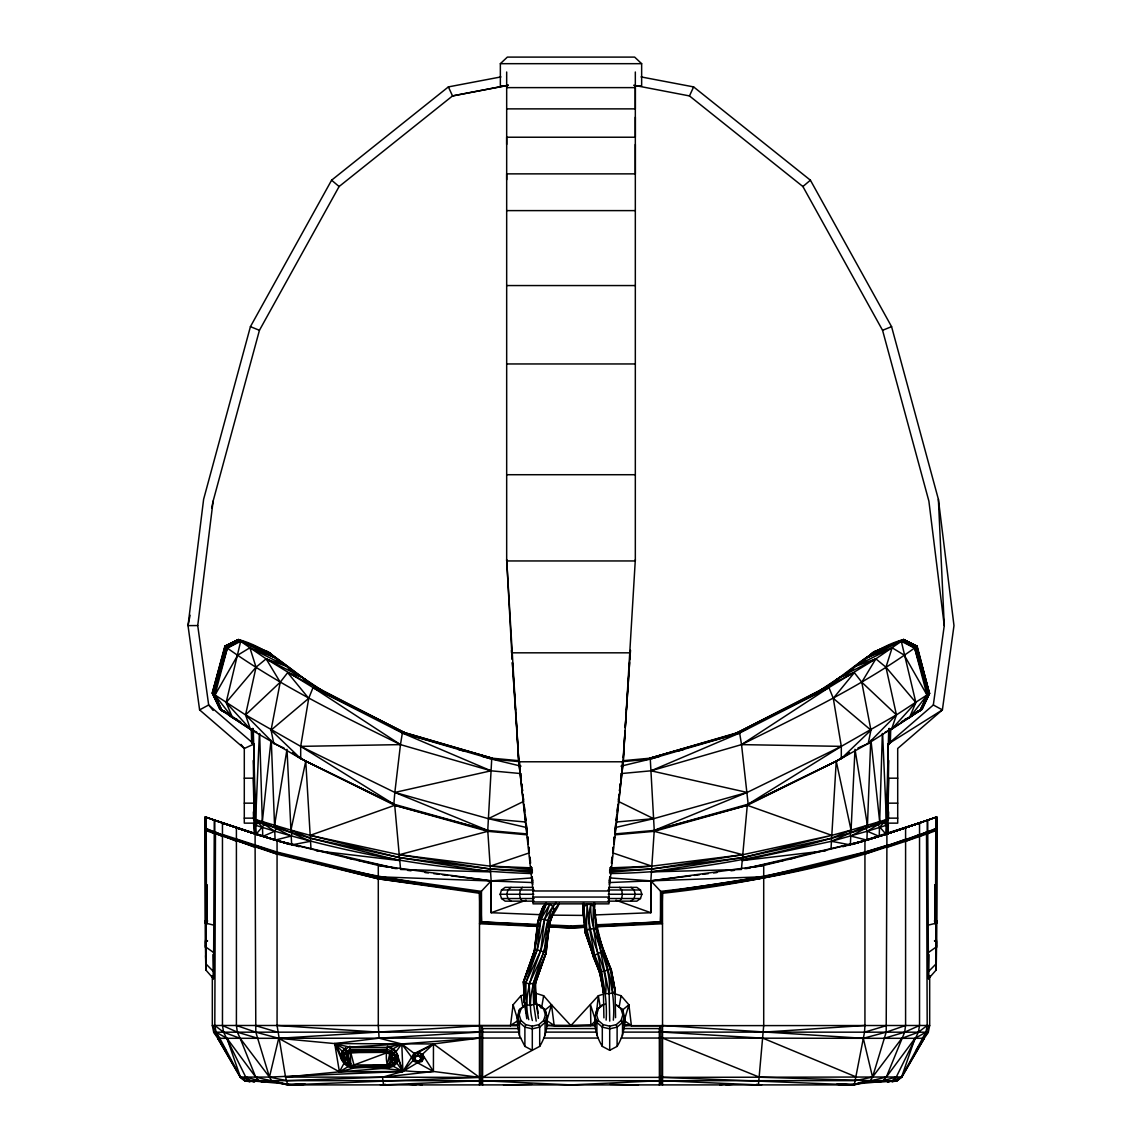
<?xml version="1.0" encoding="UTF-8"?>
<svg xmlns="http://www.w3.org/2000/svg" width="1142" height="1142" viewBox="0 0 1142 1142"><rect width="100%" height="100%" fill="white"/><g stroke="black" fill="none" stroke-linecap="round" stroke-linejoin="round"><path stroke-width="1.5" d="M205.189 923.307L205.189 816.915L212.826 819.699M205.189 816.915L205.817 958.523M207.173 885.364L205.945 886.463L205.945 922.151L207.173 923.25L206.431 924.292L206.431 884.322L207.173 885.364L207.173 923.25M253.938 744.056L244.302 748.481L199.607 709.896L188.016 625.616L203.619 499.282L250.426 326.655L331.594 180.193L448.378 86.906L452.532 95.928L508.29 85.25L452.532 95.928L339.103 186.531L259.434 330.309L213.111 501.152L197.737 625.559L208.672 704.985L253.938 744.056L253.938 823.139L244.288 823.139L244.302 748.481L240.962 744.398M531.972 877.941L491.16 880.853L479.512 893.258L479.44 1084.9L481.025 1083.572L481.096 1025.702L278.705 1038.306L217.737 1038.306L213.682 1032.168L212.326 1025.487L212.326 975.568M206.302 828.55L207.658 830.205C295.321 862.938 387.966 879.825 480.411 892.316L480.382 922.85L479.512 923.75L537.568 926.419M225.659 1049.798L217.737 1038.306L240.148 1077.077L244.531 1080.646L479.44 1080.717L482.595 1084.9L482.681 1028.571L481.096 1025.702L517.597 1025.702L519.482 1035.594L524.892 1046.386L532.3 1050.297L539.695 1046.386C546.247 1035.623 549.587 1021.776 545.105 1009.628L539.695 1004.931L535.584 1004.189M518.354 760.643L492.031 758.202L491.717 759.087L487.748 830.42L491.16 880.853L491.16 912.715L540.837 914.699M506.677 179.679L506.677 137.226L635.323 137.226L635.323 72.003M635.323 117.226L635.323 173.869L506.677 173.869L506.677 560.95L635.323 560.95L635.323 144.42M623.646 760.643L649.969 758.202L650.283 759.087L654.252 830.42L650.84 880.853L650.84 912.715L594.068 914.985M936.597 940.237L935.284 940.894L936.611 941.55L936.183 969.986L928.46 978.78L927.761 833.617L935.698 828.55M610.028 877.941L650.84 880.853L662.488 893.258C752.492 883.622 841.226 863.352 926.519 833.032L927.761 831.562L927.761 820.199L935.783 817.301L935.569 923.307L927.747 925.263M520.681 1038.049L482.666 1038.049L481.082 1036.722L479.512 1038.049L433.46 1043.945L433.418 1071.453L479.44 1077.363L481.025 1076.035L482.609 1077.363L659.391 1077.363L660.975 1076.035L660.904 1025.702L662.488 1025.487L863.295 1038.306L924.263 1038.306L928.318 1032.168L929.674 1025.487L929.674 975.568M597.394 926.733L662.488 923.75L660.49 921.922L660.533 891.388C754.234 880.867 847.293 862.253 935.569 828.735L926.519 833.032L927.19 1025.487L925.934 1032.197L901.609 1076.992L897.412 1080.618C877.527 1081.26 857.77 1084.757 837.857 1084.358M537.24 926.048L480.382 922.85L479.512 893.258L378.288 878.826L277.063 854.116L206.331 830.748L207.644 830.205L214.239 833.617L213.54 978.78L205.817 969.986L206.217 918.682M936.683 947.389L936.697 920.766L935.384 920.994L936.711 921.237M302.345 1084.358L289.868 1084.9L271.553 1080.675L269.455 1077.077L255.808 1032.168L255.109 847.407L237.35 840.598L236.408 841.297L236.408 1025.487L255.808 1032.168L278.705 1038.306L334.706 1043.588C338.232 1045.558 344.213 1069.926 350.694 1063.93L349.952 1046.243L342.372 1051.468L340.916 1055.765C341.001 1062.417 346.982 1067.242 353.163 1068.255C380.4 1065.029 406.252 1073.78 433.418 1071.453L422.426 1054.28L418.115 1052.51L413.704 1053.838L402.898 1071.453L382.499 1077.22L286.656 1080.646L269.455 1077.077L240.148 1077.077L244.588 1080.618C264.459 1081.26 284.23 1084.757 304.143 1084.358M605.26 1004.246L602.305 1004.931L596.895 1009.628C592.527 1021.747 595.71 1035.637 602.305 1046.386L609.7 1050.297L617.108 1046.386C623.703 1035.637 626.887 1021.747 622.518 1009.628L616.266 1004.946L622.518 1009.628L623.503 1015.923M206.145 934.399L205.817 949.173L205.631 945.291M206.045 955.611L206.217 940.237L207.544 940.894L206.231 941.55M929.017 954.598L928.46 978.78M611.227 873.53C704.871 872.074 796.702 850.69 885.45 821.954L887.748 819.157L888.704 760.472M888.961 744.47L889.218 728.468M536.198 1021.105L533.699 1004.446L535.198 983.919L545.733 953.67L545.805 950.13M888.176 833.574L888.319 824.624L885.45 821.954C893.244 829.192 881.781 820.441 888.091 819.042M888.533 818.9L885.807 821.84L888.447 818.928L888.619 811.891M890.317 743.142L890.731 728.981M526.805 1018.764L524.349 1002.419L523.536 981.535L534.727 949.973L540.88 919.196L546.004 904.35L549.759 904.307L552.899 906.42L554.227 909.903L548.931 925.705L549.402 922.336M538.424 1018.364C536.654 1003.618 532.714 987.916 537.939 973.469M888.362 760.586L886.863 819.442L851.061 830.106L831.205 838.299L742.414 857.642L651.454 871.903L741.415 869.476L742.229 860.583L831.462 841.297L867.235 831.233L879.226 836.387L885.992 834.274L886.221 825.309L884.579 822.24L888.447 818.928M888.676 730.609L886.363 819.585L879.497 827.45L867.235 831.233L866.892 840.127L852.003 844.423L929.674 819.513M888.776 744.527L889.19 728.482M882.352 733.564L879.668 821.669L877.641 824.51L885.992 834.274L887.377 833.831L888.319 824.624M887.748 819.157L888.747 778.744M889.632 743.599L889.989 729.538M890.189 734.577L890.317 729.295M593.811 903.136C589.5 942.835 608.786 980.421 606.131 1020.106M916.341 1049.798L924.263 1038.306L901.852 1077.077C888.933 1086.699 868.919 1076.692 854.287 1084.9L662.56 1077.363L660.975 1076.035L660.975 1079.39L662.56 1080.717L758.431 1084.9L763.712 1025.487L763.712 865.422L864.937 840.712L905.592 827.893L905.592 839.242L904.65 840.598C826.765 869.647 743.899 883.123 661.589 892.316L660.49 921.922L595.567 925.577M842.796 846.722L886.891 833.988L886.891 847.407L905.592 841.297L918.368 835.901L919.538 834.474L919.538 823.111L879.226 836.387L879.497 827.45L887.605 824.852M205.403 817.001L277.063 840.712L277.063 1025.487L285.543 1077.077L339.417 1071.824L402.898 1071.453L417.458 1062.745L417.515 1060.961L413.989 1059.533L412.705 1056.478L414.418 1053.566L415.802 1056.593L414.803 1058.291L415.56 1060.104L413.989 1059.533L402.898 1071.453L269.455 1077.077L240.177 1038.349L237.35 1032.182L236.408 1025.487M870.661 742.057L867.449 825.366L865.793 828.25L850.776 836.044L850.347 844.894M259.391 733.564L255.637 819.585L262.503 827.45C349.423 854.159 439.87 870.489 530.773 873.53M206.031 953.713L205.817 960.636L205.574 955.611M536.94 936.711C536.654 924.906 538.681 912.073 546.147 902.594M936.369 945.291L936.183 949.173L935.855 934.399M415.802 1056.593L417.972 1055.965L418.115 1052.51L422.426 1054.28L423.982 1057.977L421.912 1061.475L417.458 1062.745L413.204 1061.032L411.648 1057.335L401.784 1043.959L379.101 1038.178L334.706 1043.588L339.417 1071.824L388.437 1068.013L393.305 1066.285L396.388 1063.616L398.272 1059.533L398.13 1055.879L395.218 1050.569L393.148 1048.898M512.144 659.12L506.677 559.694L518.782 761.785L533.043 890.974L608.957 890.974L623.218 761.785L635.323 559.694M535.541 993.226L543.649 995.738L551.5 1004.789L554.198 1025.702L547.075 1024.916L547.089 1016.037L545.419 1014.795L543.663 1009.114L538.867 1004.946L541.122 1008.072M517.897 1022.019L517.597 1025.702L517.497 1016.037L519.482 1009.628L525.734 1004.946L519.482 1009.628L518.625 1015.895M595.524 1022.061L595.011 1025.702L546.989 1025.702L547.089 1016.037L545.105 1022.433L545.105 1035.594M831.033 848.378L836.244 761.257L843.453 756.661M340.916 1055.765L343.328 1050.155C343.471 1057.121 344.641 1066.086 353.606 1066.885L387.766 1066.642L393.819 1063.345L395.175 1057.506L393.462 1054.337L387.038 1050.968L350.266 1050.711L346.668 1052.096L343.842 1057.078L350.694 1063.93L345.598 1047.913L342.372 1051.468L334.706 1043.588L433.46 1043.945L479.44 1077.363L287.713 1084.9L274.237 1081.831L258.763 1080.632L245.716 1077.02L223.589 1032.182L222.462 1025.487L222.462 836.515L223.632 835.901L236.408 841.297M244.588 1080.618L240.391 1076.992L219.849 1038.392L213.682 1032.168L216.066 1032.197L227.015 1038.363L255.665 1077.049L287.713 1084.9L854.287 1084.9L864.523 1032.168L864.937 1025.487L864.937 840.712L744.841 868.677M524.349 1002.419L525.634 983.076L537.211 949.759L544.577 919.31L549.759 904.307L540.88 919.196L537.211 949.759L523.464 982.206L524.349 1002.419L526.519 1004.646L530.088 1005.431L533.699 1004.446L535.983 1002.091L535.284 983.248L546.104 952.742L549.559 923.35L554.227 909.903L559.309 903.322C556.482 911.016 549.916 916.997 548.931 925.705M614.981 833.546L623.218 761.785L625.002 731.094M625.231 727.582L626.173 713.522M626.416 710.01L629.599 662.574M629.842 659.062L630.427 650.269L625.302 727.297M623.218 757.446L625.059 730.851M269.455 1077.077L278.705 1038.306L339.417 1071.824L348.11 1066.657L348.681 1064.216L349.081 1065.672L353.478 1067.056L387.766 1066.642L390.221 1063.73L391.606 1055.408L394.304 1053.224L395.218 1050.569L397.23 1054.337L397.373 1057.649C387.195 1078.005 384.454 1059.091 387.509 1046.486L392.106 1048.071L390.921 1052.296L350.794 1052.624L346.968 1054.765L346.483 1059.391L344.327 1059.976L342.571 1057.663L341.986 1054.109L344.327 1059.976M548.403 930.773L546.104 952.742L535.198 983.919L535.983 1002.091M886.891 847.407L886.192 1032.168L872.545 1077.077L870.375 1080.646L852.132 1084.9L839.656 1084.358M271.025 740.273L262.332 821.669L264.359 824.51L274.765 831.233L275.108 840.127L289.997 844.423L236.408 827.893L236.408 839.242L237.35 840.598L206.431 828.735L215.481 833.032L214.81 1025.487L216.066 1032.197L219.849 1038.392M346.483 1059.391L346.968 1054.765L344.113 1052.738L350.08 1049.241L387.238 1049.484C397.316 1051.625 399.4 1063.473 402.898 1071.453L393.305 1066.285L392.805 1063.873L391.535 1065.3L390.221 1063.73L389.693 1053.866L386.624 1052.838L353.977 1064.986L349.552 1065.6L345.655 1063.131L344.998 1061.475L339.417 1071.824L353.163 1068.255L353.406 1065.714L353.478 1067.056L387.995 1066.828L388.309 1065.472L388.437 1068.013M421.912 1061.475L421.227 1059.904L419.799 1060.318L420.813 1058.605L420.056 1056.807L421.641 1053.938L422.925 1056.992L421.227 1059.904L417.572 1061.475L414.774 1060.347L412.705 1056.478L411.648 1057.335M595.867 926.547L661.618 922.85L662.488 893.258L662.56 1080.717L659.405 1084.9L659.319 1028.571L660.904 1025.702L624.403 1025.702L624.503 1016.037L622.833 1014.795L621.077 1009.114M596.338 1013.996L598.351 995.738L603.219 994.225M609.343 882.538L609.928 877.256M610.328 873.73L611.113 866.678M611.498 863.152L612.083 857.87M612.669 852.589L613.254 847.307M613.839 842.011L614.425 836.729L613.911 840.169M615.01 831.447L615.795 824.396M616.78 815.588L616.195 820.87L616.68 815.531M617.165 812.062L617.95 805.01L617.28 810.249M618.336 801.498L619.121 794.447M622.633 762.728L621.862 769.779L622.633 762.728M609.357 880.653L609.757 877.142M610.342 871.86L610.941 866.578M611.527 861.296L611.926 857.785M612.726 850.733L613.126 847.221M614.896 831.376L615.695 824.338M618.464 799.686L619.064 794.418M545.733 953.67L546.133 950.173M546.533 946.675L548.331 930.958M609.157 884.308L609.956 877.313M610.37 873.801L611.17 866.807M611.57 863.309L612.369 856.3M612.769 852.803L613.382 847.55M613.782 844.052L614.582 837.043M534.356 950.915L537.582 922.95L543.078 906.534L546.004 904.35L538.196 920.58L534.356 950.915L530.102 966.118M596.338 1014.353L596.895 1009.628L603.133 1004.946L602.305 1004.931M532.358 1020.548C523.607 986.717 547.746 956.596 549.559 923.35L547.889 920.895L544.577 919.31L540.88 919.196L538.196 920.58L534.727 949.973L523.536 981.535L524.421 999.593M535.284 983.248L529.231 983.819L523.464 982.206L534.727 949.973L537.211 949.759L546.104 952.742L532.886 984.133L533.699 1004.446M524.178 994.725L520.938 995.738L513.086 1004.789L510.488 1025.702L511.388 1024.874L517.726 1024.874L517.497 1016.037L519.167 1014.795L520.923 1009.114M528.76 1019.678C522.379 995.838 533.086 972.413 540.837 950.315C545.919 934.584 546.104 916.169 555.983 902.437M938.381 499.282L953.984 625.616L942.393 709.896L897.698 748.481L897.712 823.139L888.062 823.139L888.062 744.056L933.328 704.985L944.263 625.559L938.381 499.282L891.574 326.655L810.406 180.193L693.622 86.906L641.062 76.914M919.538 834.474L904.65 840.598L905.592 841.297L905.592 1025.487L904.65 1032.182L886.335 1077.049L883.237 1080.632L879.269 1081.831M541.708 1007.144L543.649 995.738M619.121 1007.144L621.062 995.738L614.567 993.726M879.226 836.387L927.19 820.399L927.19 831.761L918.368 835.901L919.538 836.515L919.538 1025.487L918.411 1032.182L896.284 1077.02L892.502 1080.632L887.548 1081.831M353.478 1067.056L353.977 1064.986L350.794 1052.624L387.038 1050.968M392.134 1065.343L394.689 1063.145L395.275 1060.176L397.373 1057.649M190.1 615.252L188.016 625.616L197.737 625.559M211.713 508.062L213.111 501.152M615.281 834.802L654.238 831.333L747.282 805.296L836.244 761.257L868.234 743.499L870.932 730.152L861.782 682.202L854.33 672.652L840.069 677.135L814.96 693.765M353.977 1064.986L387.281 1064.772L391.877 1062.303L392.948 1057.906L389.693 1053.866L387.281 1064.772L353.606 1066.885M331.937 695.978C298.876 680.018 274.808 649.284 238.592 639.591L225.202 646.286L212.569 693.451L219.978 709.31L212.241 693.18L224.846 646.158L238.35 639.506L268.156 651.854L301.931 677.135L327.04 693.765M526.719 834.802L487.762 831.333L394.718 805.296L300.703 758.616L250.441 729.295L220.32 709.582L212.912 693.736L225.488 646.715L238.992 640.048L269.569 652.996L273.752 657.035M520.552 773.548L490.989 770.807L400.471 744.613L313.051 687.57L266.129 658.848L239.763 640.705L226.273 647.386L213.725 694.422L221.148 710.253L226.002 712.465M225.202 646.286L212.241 693.18L245.559 714.892L300.689 746.368L394.832 792.434L487.748 830.42L526.719 833.888M543.078 906.534L537.582 922.95M659.405 1084.9L660.975 1079.39L659.405 1080.717L571 1084.9L482.595 1080.717L481.025 1079.39L479.44 1080.717L383.569 1084.9L382.499 1077.22L433.418 1071.453L417.458 1062.745M212.912 693.736L226.273 647.386L224.846 646.158L238.592 639.591L225.16 646.429M571 1025.702L554.341 1025.53L546.818 1020.634L551.5 1004.789L571 1025.702L595.353 1024.916L594.911 1016.037L596.581 1014.795L598.337 1009.114M519.167 1014.795L520.923 1020.477L525.734 1024.645L532.3 1026.173L538.867 1024.645L543.663 1020.477L545.419 1014.795M596.581 1014.795L598.337 1020.477L603.133 1024.645L609.7 1026.173L616.266 1024.645L621.077 1020.477L622.833 1014.795M534.328 901.152L505.149 901.152L501.524 898.526L500.139 894.257L501.524 889.989L505.149 887.363L533.029 887.363M607.672 901.152L636.851 901.152L640.476 898.526L641.861 894.257L640.476 889.989L636.851 887.363L608.971 887.363M603.918 1017.865L603.39 990.499L599.607 972.77L585.047 932.2L582.877 910.06L583.905 903.265M594.368 912.173L594.911 903.365M525.734 1024.645L524.892 1027.129L524.892 1046.386M603.133 1024.645L602.305 1027.129L602.305 1046.386M350.694 1063.93L346.397 1063.259L343.414 1059.59L342.885 1056.35L344.113 1052.738M892.502 1080.632L901.609 1076.992L914.985 1038.363L925.934 1032.197L928.318 1032.168L922.151 1038.392M344.955 1053.795L346.097 1050.768M916.798 646.286L929.431 693.451L916.798 646.286L903.408 639.591L873.53 652.111L868.206 657.278L873.844 651.854L903.65 639.506L917.154 646.158L929.431 693.451L922.022 709.31L914.542 713.179M393.747 1063.059L395.632 1061.432L402.898 1071.453L397.23 1054.337L396.174 1056.678L392.948 1057.906L391.877 1062.303L393.819 1063.345M922.022 709.31L929.759 693.18L896.441 714.892L841.311 746.368L747.168 792.434L654.252 830.42L615.281 833.888M944.263 625.559L928.889 501.152L882.566 330.309L802.897 186.531L689.468 95.928L693.622 86.906M394.689 1063.145L396.288 1059.676L396.174 1056.678L393.462 1054.337M857.942 748.039L868.234 743.499L919.767 710.924L927.061 695.15L914.642 648.071L902.237 640.705L875.871 658.848L828.949 687.57L741.529 744.613L651.011 770.807L621.448 773.548M913.586 713.793L921.68 709.582L929.088 693.736L916.512 646.715L903.008 640.048L872.431 652.996L868.248 657.035M491.974 759.144L492.416 758.274L398.729 730.894M342.571 1057.663L341.558 1059.648L334.706 1043.588L349.638 1047.143L387.609 1047.4L401.784 1043.959L479.512 1038.049L278.705 1038.306M919.767 710.924L928.275 694.422L915.727 647.386L902.237 640.705L903.65 639.506L916.84 646.429L903.408 639.591C867.192 649.284 843.124 680.018 810.063 695.978M271.339 742.057L274.551 825.366L276.207 828.25L274.765 831.233L262.774 836.387L256.008 834.274L255.779 825.309L257.421 822.24L253.553 818.928L253.381 811.891M554.227 909.903L547.889 920.895L544.234 951.457L529.231 983.819L530.088 1005.431M662.56 1077.363L901.609 1076.992L924.263 1038.306M552.899 906.42L544.577 919.31L540.837 950.315L525.634 983.076L526.519 1004.646M345.598 1047.913L344.913 1048.97L334.706 1043.588M255.137 819.442L257.878 822.397L255.837 821.726L253.681 824.624L255.779 825.309L257.878 822.397L310.795 838.299L399.771 860.583L400.585 869.476L490.546 871.903L399.586 857.642L310.795 838.299L290.939 830.106L255.137 819.442L253.638 760.586M936.055 893.187L934.827 892.487L935.569 891.845L935.569 924.292L934.827 923.25L934.827 885.364L935.569 884.322L934.827 887.234L936.055 888.233M254.623 833.831L253.61 824.61L256.193 821.84L254.395 824.852L254.623 833.831L255.508 834.117L255.28 825.138L257.421 822.24M520.923 1020.477L519.482 1022.433L519.482 1035.594M598.337 1020.477L596.895 1022.433L596.895 1035.594M914.985 1038.363L886.335 1077.049L854.287 1084.9L836.529 1084.315M414.418 1053.566L401.784 1043.959L395.946 1051.825L387.509 1046.486M660.975 1079.39L660.975 1083.572L662.56 1084.9L662.56 1080.717L855.344 1080.646L872.545 1077.077L901.823 1038.349L918.411 1032.182L927.19 1025.487M553.299 911.744L555.269 909.189M255.109 847.407L255.109 833.988L299.204 846.722M522.422 887.363L520.367 889.989L519.581 894.257L520.367 898.526L522.422 901.152M619.578 901.152L621.633 898.526L622.419 894.257L621.633 889.989L619.578 887.363M206.431 922.308L207.173 921.38L205.945 920.381M887.777 819.828L886.278 821.698L887.962 824.738M935.569 829.763L936.811 830.334L935.569 829.763L936.683 828.178M927.19 831.761L919.538 836.515L905.592 841.297M835.487 681.289L837.857 678.662L835.344 680.803M886.863 819.442L884.122 822.397L886.221 825.309M864.366 660.333L867.834 656.636L870.975 655.394M554.341 1025.53L571 1025.487L598.351 995.738L600.292 1007.144M850.276 671.353C863.809 656.122 882.452 647.857 901.323 641.304L914.642 648.071L928.275 694.422L920.852 710.253L915.998 712.465M850.662 671.068L855.372 666.157M571 1025.487L590.857 1025.53L595.61 1020.634L594.911 1016.037L596.895 1022.433L602.305 1027.129L609.7 1028.842L617.108 1027.129L622.518 1022.433L624.503 1016.037L624.488 1024.916L630.47 1024.874L631.155 1025.702L929.674 1025.487L925.934 1032.197L662.488 1032.111L660.904 1030.783L659.319 1032.111L622.975 1032.111M928.146 971.97L935.912 964.048L935.783 918.682M868.234 743.499L896.441 714.892L885.964 667.199L892.116 647.771L904.236 655.137L927.061 695.15L909.417 717.761L904.664 719.931M863.552 660.533L865.993 658.077L901.323 641.304L915.855 702.516L909.417 717.761L904.664 719.503M864.151 660.319L867.834 656.636M868.834 656.764L873.916 651.797L880.768 649.869M868.148 657.007L871.988 653.352M507.419 85.85L500.353 85.85L500.353 63.681L507.348 57.1L634.652 57.1L641.647 63.681L641.647 85.85L634.581 85.85M422.426 1054.28L433.46 1043.945L413.704 1053.838M859.483 664.159L865.993 658.077L892.116 647.771L854.987 666.443L834.945 681.788M849.919 671.096L854.987 666.443L875.871 658.848L885.964 667.199L915.855 702.516L891.559 729.295L885.178 732.122M927.761 831.562L925.891 833.26L927.19 833.817L935.669 830.748L934.356 830.205L926.519 833.032L927.761 833.617M934.827 923.25L936.055 922.151L936.055 886.463L934.827 885.364M825.709 850.761L742.229 860.583L747.282 805.296L748.167 804.182L741.529 744.613C801.57 714.678 862.71 685.757 917.154 646.158M205.317 828.178L206.431 829.763L205.189 830.334L206.431 829.763M206.431 916.769L207.173 916.112L205.945 915.427M511.002 887.363L507.933 889.989L506.762 894.257L507.933 898.526L511.002 901.152M630.998 901.152L634.067 898.526L635.237 894.257L634.067 889.989L630.998 887.363M802.897 186.531L810.406 180.193M294.065 845.423L277.063 840.712L378.288 865.422L378.288 1025.487L379.101 1038.178L479.512 1032.111L481.096 1030.783L482.681 1032.111L519.025 1032.111M537.668 924.449L481.51 921.922L480.382 922.85L539.024 925.52M544.691 1010.342L551.5 1004.789M622.105 1010.342L628.914 1004.789L621.062 995.738M921.68 709.582L922.365 709.039L917.354 711.338M205.945 888.233L207.173 887.234L206.431 886.306M936.055 920.381L934.827 921.38L935.569 922.308M897.412 1080.618L901.609 1076.992M613.34 1020.177C616.694 980.821 597.794 944.662 593.926 906.462L590.842 904.393L587.059 904.45L584.019 906.62C584.062 936.511 600.392 962.877 603.361 992.384L605.574 993.74L612.754 993.197L614.996 991.499L615.024 989.614L611.27 969.858L599.793 941.736M899.582 642.346L903.408 639.591M893.615 1080.646L891.931 1081.831L897.469 1080.646M927.889 952.871L935.683 947.389M387.238 1049.484L350.266 1050.711L348.067 1053.681L348.167 1062.046L345.655 1063.131M849.52 753.035L841.297 758.616L748.167 804.182L654.252 830.42L747.282 805.296L831.819 835.359L851.061 830.106L855.001 749.323L867.449 825.366L831.462 841.297L848.634 844.58M892.287 728.853L922.022 709.153L917.326 711.594M846.35 754.833L849.234 752.992M888.062 744.056L942.393 709.896L933.328 704.985M418.172 1052.567L433.46 1043.945M392.562 1049.098L401.784 1043.959L402.898 1071.453M205.945 893.187L207.173 892.487L206.431 891.845M936.055 915.427L934.827 916.112L935.569 916.769M901.395 721.744L911.958 715.977L907.105 718.204M482.609 1077.363L532.3 1050.297L532.3 1026.173M199.607 709.896L208.672 704.985L213.126 710.41M744.327 730.238L747.453 728.596M777.188 713.108L791.278 705.77M799.1 701.688L802.241 700.06M733.35 734.749L854.33 672.652L833.289 698.333L841.311 746.368L841.297 758.616L870.932 730.152L833.289 698.333L828.949 687.57L822.354 688.926M840.069 677.135L875.871 658.848L861.782 682.202L896.441 714.892L891.559 729.295L888.533 729.538M650.026 759.144L649.584 758.274L735.02 733.721L816.316 692.723M877.684 836.858L866.892 840.127L850.776 836.044L849.891 833.032L851.061 830.106L836.244 761.257L748.167 804.182L841.311 746.368L741.529 744.613L739.645 733.05L649.969 758.202L738.16 732.465L828.949 687.57L739.645 733.05L651.011 770.807L747.168 792.434L653.638 818.671L615.766 827.45M523.322 801.556L488.362 818.671L394.832 792.434L400.471 744.613L402.355 733.05L403.84 732.465L492.031 758.202L402.355 733.05L313.051 687.57L308.711 698.333L300.689 746.368L300.703 758.616L393.833 804.182L487.748 830.42L394.718 805.296L310.181 835.359L290.939 830.106L286.999 749.323L274.551 825.366L310.538 841.297L310.967 848.378M214.239 833.617L215.481 833.032L214.239 831.562L214.239 820.199L206.217 817.301L206.431 923.307L214.253 925.263M206.431 830.791L207.658 830.205L206.331 830.748M867.763 1081.831L870.375 1080.646L883.237 1080.632L896.284 1077.02M919.538 1025.487L904.65 1032.182L884.108 1038.321M214.81 833.817L216.109 833.26L222.462 836.515M882.566 330.309L891.574 326.655M205.289 830.377L206.616 829.834M905.592 839.242L864.937 854.116M936.811 923.307L936.811 816.915L936.183 960.636L935.969 953.713M929.174 819.699L936.811 816.915M935.783 817.301L886.492 834.117L886.72 825.138L884.579 822.24M526.091 900.21L491.16 912.715L491.16 880.853L378.288 865.422L388.58 867.292M919.538 836.515L927.19 833.817M905.592 1025.487L886.192 1032.168L863.295 1038.306L662.488 1038.049L660.918 1036.722L659.334 1038.049L621.319 1038.049M735.02 733.721L743.271 730.894M528.889 853.017L490.146 866.15L399.229 854.716L310.181 835.359L305.756 761.257L298.547 756.661M885.992 834.274L927.19 820.399M889.761 832.946L921.894 822.283L889.204 833.217M889.561 833.075L906.077 827.722L866.892 840.127L919.538 823.111M887.377 833.831L888.091 833.603M206.431 908.747L207.173 908.518L205.945 908.275L205.945 900.339L207.173 900.096L206.431 899.853M935.569 899.853L934.827 900.096L936.055 900.339M886.891 845.351L864.937 852.06L763.712 876.771L661.589 892.316L661.618 922.85L595.867 925.834M852.003 844.409L886.891 833.988M864.523 1032.168L886.891 1025.487M882.623 1081.046L879.982 1081.831L872.031 1080.874M620.977 766.154L650.283 759.087L739.645 733.05L738.16 732.465M651.711 758.659L660.19 756.218M678.848 750.865L683.93 749.409M847.935 845.423L864.937 840.712M487.762 831.333L399.229 854.716L399.771 860.583L316.291 850.761M256.536 1081.046L253.495 1081.831L250.084 1081.031M420.813 1058.605L422.925 1056.992L423.982 1057.977M864.68 853.174L763.57 877.827L661.589 892.316M891.916 1081.031L888.505 1081.831L885.464 1081.046M746.582 868.363L784.454 860.183M787.894 859.441L794.789 857.956M936.055 908.275L934.827 908.518L935.569 908.747M448.378 86.906L500.938 76.914M293.366 844.58L310.538 841.297L310.181 835.359L399.586 857.642L490.361 869.019L532.429 872.217M746.554 868.534L749.994 867.92M753.42 867.292L763.712 865.422L650.84 880.853L610.028 882.523M206.345 921.237L207.658 920.994L206.317 920.766M719.931 1084.9L723.371 1084.286M205.289 921.237L206.616 920.994L205.303 920.766L205.317 947.389M935.683 920.766L934.342 920.994L935.655 921.237M624.403 1025.702L630.47 1024.874M615.909 900.21L650.84 912.715L650.84 880.853L690.896 875.814M694.379 875.386L699.603 874.729M703.101 874.287L708.326 873.63M713.55 872.973L717.033 872.545M730.966 870.789L734.449 870.347M269.969 1080.874L262.018 1081.831L259.377 1081.046M380.343 1084.9L385.582 1084.358M622.09 761.7L650.283 759.087M616.709 821.983L653.638 818.671L618.678 801.556M726.055 1084.9L732.878 1084.286M649.584 758.274L653.096 757.988M609.671 869.362L651.854 866.15L742.771 854.716L831.819 835.359L742.414 857.642L651.639 869.019L609.571 872.217M763.498 1032.14L864.937 1025.487M349.638 1047.143L401.784 1043.959M585.032 926.176L571 926.961L547.903 925.919M548.131 926.89L571 927.946L585.218 927.147M548.189 924.92L571 925.934L585.032 925.306M595.567 924.834L660.49 921.922M585.218 926.319L571 926.961L548.189 925.677M547.903 926.647L571 927.946L585.075 927.304M609.671 867.877L651.854 866.15L613.111 853.017M609.571 870.732L651.639 869.019L742.771 854.716L654.238 831.333M583.419 915.413L551.486 915.127M479.44 1077.363L285.543 1077.077L287.713 1084.9L303.486 1084.315M650.84 880.853L763.712 876.771M287.713 1084.9L305.471 1084.315M503.508 1084.9L531.929 1084.343M500.353 63.681L641.647 63.681M506.677 87.62L635.323 87.62L635.323 108.875L506.677 108.875M506.677 210.613L635.323 210.613M506.677 285.557L635.323 285.557M506.677 363.955L635.323 363.955M506.677 474.715L635.323 474.715M630.427 652.824L511.573 652.824L511.573 650.269L512.158 659.062M623.218 761.785L518.782 761.785L512.373 662.66M244.288 778.187L253.938 778.187M888.062 778.187L897.712 778.187M244.288 803.154L253.938 803.169M888.062 803.169L897.712 803.154M244.288 818.143L253.938 818.143M888.062 818.143L897.712 818.143M501.524 889.989L534.128 889.989M607.872 889.989L640.476 889.989M500.139 894.257L533.785 894.257M608.215 894.257L641.861 894.257M533.043 897.055L608.957 897.055M501.524 898.526L534.128 898.526M607.872 898.526L640.476 898.526M533.043 901.98L608.957 901.98M482.681 1028.571L518.311 1028.571M546.276 1028.571L595.724 1028.571M623.689 1028.571L659.319 1028.571M479.512 1032.111L216.066 1032.197L212.326 1025.487L510.445 1025.487L517.983 1020.591L513.086 1004.789M545.562 1032.111L596.438 1032.111M543.92 1038.049L598.08 1038.049M870.375 1080.646L759.501 1077.22L662.488 1038.049M482.595 1080.717L659.405 1080.717M610.071 1084.343L638.492 1084.9M532.429 870.732L490.361 869.019L399.229 854.716L394.718 805.296L393.833 804.182L305.756 761.257L290.939 830.106L292.109 833.032L291.224 836.044L275.108 840.127L222.462 823.111L222.462 834.474L277.063 852.06L378.288 876.771L531.972 882.523M838.513 1084.315L854.287 1084.9M532.329 867.877L490.146 866.15L532.329 869.362M255.109 845.351L277.32 853.174L378.43 877.827L480.411 892.316L481.51 921.922L537.668 925.091M662.488 1032.111L762.899 1038.178L856.457 1077.077M277.063 1025.487L378.502 1032.14M346.126 1057.235L342.885 1056.35M488.904 757.988L492.416 758.274M253.467 729.538L250.441 729.295L226.145 702.516L240.677 641.304L270.012 653.352L273.852 657.007M525.291 821.983L488.362 818.671L526.234 827.45M409.122 1084.286L415.945 1084.9M226.273 647.386C280.632 686.071 340.844 715.135 400.471 744.613L300.689 746.368L393.833 804.182L394.832 792.434L490.989 770.807L402.355 733.05L491.717 759.087L519.91 761.7M756.418 1084.358L761.657 1084.9M407.551 870.347L411.034 870.789M424.967 872.545L428.45 872.973M433.675 873.63L438.899 874.287M442.397 874.729L447.621 875.386M451.104 875.814L491.16 880.853M480.411 892.316L378.288 878.826L277.32 853.174M378.288 876.771L481.467 891.388L481.51 921.922M393.034 1059.833L395.275 1060.176L392.948 1057.906M418.629 1084.286L422.069 1084.9M392.006 867.92L395.446 868.534M633.71 85.236L689.468 95.928M403.84 732.465L319.646 688.926L313.051 687.57L408.65 734.749M244.531 1080.646L250.069 1081.831L248.385 1080.646M347.211 857.956L354.106 859.441M357.546 860.183L395.418 868.363M277.063 840.712L397.159 868.677M491.717 759.087L521.023 766.154M217.737 1038.306L240.391 1076.992L254.452 1081.831M390.921 1052.296L394.304 1053.224M261.233 649.869L268.07 651.797L273.795 657.278L268.784 652.367M458.07 749.409L463.152 750.865M481.81 756.218L490.289 758.659M255.109 833.988L289.997 844.409M255.109 1025.487L277.477 1032.168M257.892 1038.321L237.35 1032.182L222.462 1025.487M253.61 824.61L255.722 821.698L254.223 819.828M262.731 1081.831L258.763 1080.632L255.665 1077.049L240.177 1038.349L223.589 1032.182L214.81 1025.487M264.316 836.858L275.108 840.127L212.326 819.513L252.239 832.946M307.055 681.788L301.931 677.135L287.67 672.652L280.218 682.202L245.559 714.892L250.441 729.295L256.822 732.122M255.779 825.309L262.503 827.45L262.774 836.387L222.462 823.111M256.193 821.84L253.467 818.9M252.439 833.075L235.923 827.722L252.796 833.217M214.239 831.562L216.109 833.26L214.81 831.761L214.81 820.399L262.774 836.387M214.81 820.399L256.008 834.274L264.359 824.51L255.637 819.585L253.324 730.609M213.24 819.842L255.508 834.117M277.063 854.116L236.408 839.242M543.663 1009.114L545.105 1009.628L545.847 1014.353M414.803 1058.291L413.747 1057.92L415.103 1055.608L418.043 1054.78L420.841 1055.907L421.869 1058.334L420.513 1060.647L417.515 1060.961M237.336 719.503L232.583 717.761L214.939 695.15L227.358 648.071L239.763 640.705L238.664 639.763M271.025 655.394L274.166 656.636L277.849 660.319M935.384 829.834L936.711 830.377M417.972 1055.965L420.056 1056.807M250.426 326.655L259.434 330.309M935.669 830.748L934.342 830.205L935.569 830.791M238.992 640.048L269.569 652.996M282.517 664.159L276.007 658.077L240.677 641.304L227.358 648.071L213.725 694.422L222.233 710.924L214.939 695.15L237.764 655.137L249.884 647.771L256.036 667.199L245.559 714.892L273.766 743.499L284.058 748.039M237.336 719.931L232.583 717.761L226.145 702.516L256.036 667.199L266.129 658.848L287.013 666.443L292.081 671.096M271.625 1080.646L274.237 1081.831M234.895 718.204L219.978 709.153L224.674 711.594M228.414 713.793L219.635 709.039L224.646 711.338M214.81 831.761L223.632 835.901L222.462 834.474M935.769 941.55L934.456 940.894L935.783 940.237L935.955 955.611M205.403 940.237L206.716 940.894L205.389 941.55L205.817 969.986M325.684 692.723L406.98 733.721M319.646 688.926L287.67 672.652L308.711 698.333L271.068 730.152L273.766 743.499M301.931 677.135L266.129 658.848L280.218 682.202L271.068 730.152L300.703 758.616L292.48 753.035M339.759 700.06L342.9 701.688M350.722 705.77L364.812 713.108M394.547 728.596L397.673 730.238M240.605 721.744L230.042 715.977L249.713 728.853M292.766 752.992L295.65 754.833M206.317 947.389L214.111 952.871M238.592 639.591L242.418 642.346M331.594 180.193L339.103 186.531M306.656 680.803L304.143 678.662L306.513 681.289M245.716 1077.02L249.498 1080.632M595.553 921.922C599.507 945.819 612.968 967.103 614.996 991.499L611.27 969.858L603.847 951.828L596.181 928.96L593.926 906.462M600.449 974.997L603.361 992.384L601.292 971.699L594.568 954.598L589.543 928.817L587.059 904.45L586.403 930.302L593.026 956.04L600.135 973.269L599.607 972.77L601.292 971.699L610.727 969.344L612.754 993.197M278.448 660.533L276.007 658.077L249.884 647.771L287.013 666.443L291.724 671.353M206.088 964.048L213.854 971.97M286.628 666.157L291.338 671.068M274.166 656.636L277.634 660.333M604.489 952.614L601.249 952L593.026 956.04L600.135 973.269M253.253 778.744L254.252 819.157L256.55 821.954M621.077 1020.477L622.518 1022.433L622.518 1035.594M543.663 1020.477L545.105 1022.433L539.695 1027.129L532.3 1028.842L524.892 1027.129L519.482 1022.433L517.497 1016.037L517.826 1019.078M597.123 930.53L596.181 928.96L595.125 909.874M587.359 936.825L585.047 932.2L584.019 906.62M593.683 956.825L595.325 959.78M606.73 961.236L611.27 969.858M395.175 1057.506L396.288 1059.676M582.663 903.508L584.09 913.472L583.976 910.274M227.015 1038.363L240.391 1076.992M616.266 1024.645L617.108 1027.129L617.108 1046.386M538.867 1024.645L539.695 1027.129L539.695 1046.386M585.989 933.771L593.126 955.183L585.047 932.2L589.543 928.817L596.181 928.96L609.157 994.054L609.742 1021.119M595.61 1020.634L590.5 1004.789L590.857 1025.53M612.54 981.121L615.024 989.614L615.567 1017.665M915.727 647.386L929.088 693.736M481.025 1079.39L482.595 1084.9M341.986 1054.109L343.414 1059.59M863.295 1038.306L872.545 1077.077M523.536 981.535L524.592 986.774M397.23 1054.337L398.272 1059.533M535.17 994.197L538.139 1013.182M520.938 995.738L522.879 1007.144M346.968 1054.765L348.167 1062.046M546.333 1017.493L546.818 1020.634M525.206 1004.832L526.519 1013.568M582.877 910.06L585.332 928.689M527.019 833.546L518.782 761.785L516.998 731.094M527.418 837.043L528.218 844.052M528.618 847.55L529.231 852.803M529.631 856.3L530.43 863.309M530.83 866.807L531.63 873.801M532.044 877.313L532.843 884.308M519.367 762.728L520.167 769.765L519.367 762.728M522.936 794.418L523.536 799.686M524.72 810.249L524.121 804.967L524.835 812.062M525.32 815.531L525.905 820.812L525.22 815.588M526.305 824.338L527.104 831.376M528.089 840.169L527.69 836.658L528.161 842.011M528.874 847.221L529.274 850.733M530.074 857.785L530.473 861.296M531.059 866.578L531.658 871.86M532.243 877.142L532.643 880.653M522.879 794.447L523.664 801.498M526.205 824.396L526.99 831.447M528.746 847.307L529.331 852.589M529.917 857.87L530.502 863.152M530.887 866.678L531.672 873.73M532.072 877.256L532.657 882.538M870.975 740.273L879.668 821.669L865.793 828.25L867.235 831.233L886.363 819.585L882.609 733.564M584.875 921.922L585.204 925.32M512.401 662.574L515.584 710.01M515.827 713.522L516.769 727.582M291.653 844.894L291.224 836.044L262.332 821.669L259.648 733.564M935.912 964.048L936.183 969.986M213.54 978.78L212.983 954.598M605.574 993.74C609.785 962.192 582.177 936.226 590.842 904.393C588.929 936.169 612.854 962.306 609.157 994.054M391.606 1055.408L391.877 1062.303M252.81 728.482L253.224 744.527M252.011 729.538L252.368 743.599M251.683 729.295L251.811 734.577M251.269 728.981L251.683 743.142M252.782 728.468L253.039 744.47M253.296 760.472L254.252 819.157M609.7 1026.173L609.7 1050.297M608.957 887.705L608.957 903.85L533.043 903.85L533.043 887.705M571 925.934L571 927.946M506.677 72.003L506.677 144.42M620.292 783.869L619.506 790.921L620.249 783.855M621.462 773.305L620.677 780.357L621.448 773.291M628.914 1004.789L624.231 1020.634L631.369 1025.487L628.914 1004.789M521.352 780.329L520.552 773.291L521.323 780.357M522.536 790.892L521.751 783.855L522.494 790.921"/></g></svg>
